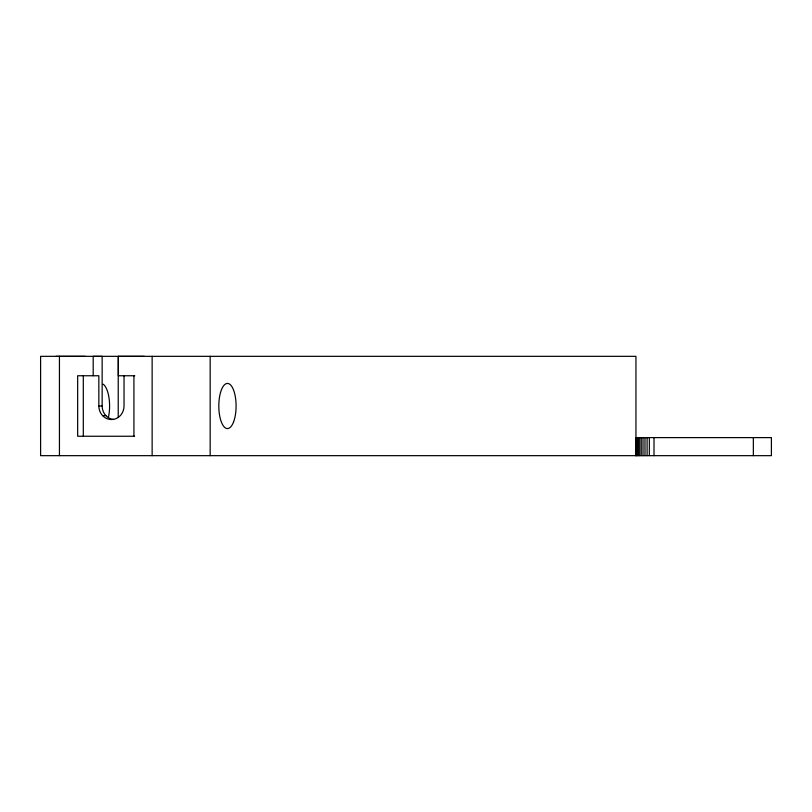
<?xml version="1.0" encoding="UTF-8"?>
<svg xmlns="http://www.w3.org/2000/svg" width="812" height="812" viewBox="0 0 812 812"><rect width="100%" height="100%" fill="white"/><g stroke="black" fill="none" stroke-linecap="round" stroke-linejoin="round"><path stroke-width="1.22" d="M56.018 356.336L85.23 356.336M144.313 356.336L118.379 356.336L118.379 375.753L134.782 375.753M134.569 436.247L77.658 436.247L77.658 375.753L98.841 375.753L98.841 406L102.15 406A13.55 12.596 90 0 0 113.65 419.489M102.525 415.582L105.834 415.582M635.948 437.607L771.4 437.607L771.4 455.664L40.6 455.664L40.6 356.336L635.948 356.336L635.948 455.664M753.343 437.607L753.343 455.664M654.005 437.607L654.005 455.664M649.336 437.607L649.336 455.664M647.093 437.607L647.093 455.664M644.982 437.607L644.982 455.664M643.013 437.607L643.013 455.664M641.236 437.607L641.236 455.664M639.683 437.607L639.683 455.664M638.364 437.607L638.364 455.664M637.318 437.607L637.318 455.664M636.567 437.607L636.567 455.664M636.101 437.607L636.101 455.664M210.166 356.336L210.166 455.664M152.138 356.336L152.138 455.664M133.919 375.753L133.919 436.247M124.033 375.753L124.033 406A13.55 12.596 90 0 1 111.437 419.55A13.55 12.596 90 0 1 98.841 406M118.227 356.336L118.227 417.601M102.15 406L102.15 356.336L93.187 356.336L93.187 375.753M83.301 375.753L83.301 436.247M59.438 356.336L59.438 455.664M103.185 384.198A22.574 8.638 90 0 1 108.432 417.287M233.562 421.966A22.574 8.638 -90 0 0 229.684 384.198A22.574 8.638 -90 0 0 219.108 411.846A22.574 8.638 -90 0 0 233.562 421.966"/></g></svg>
